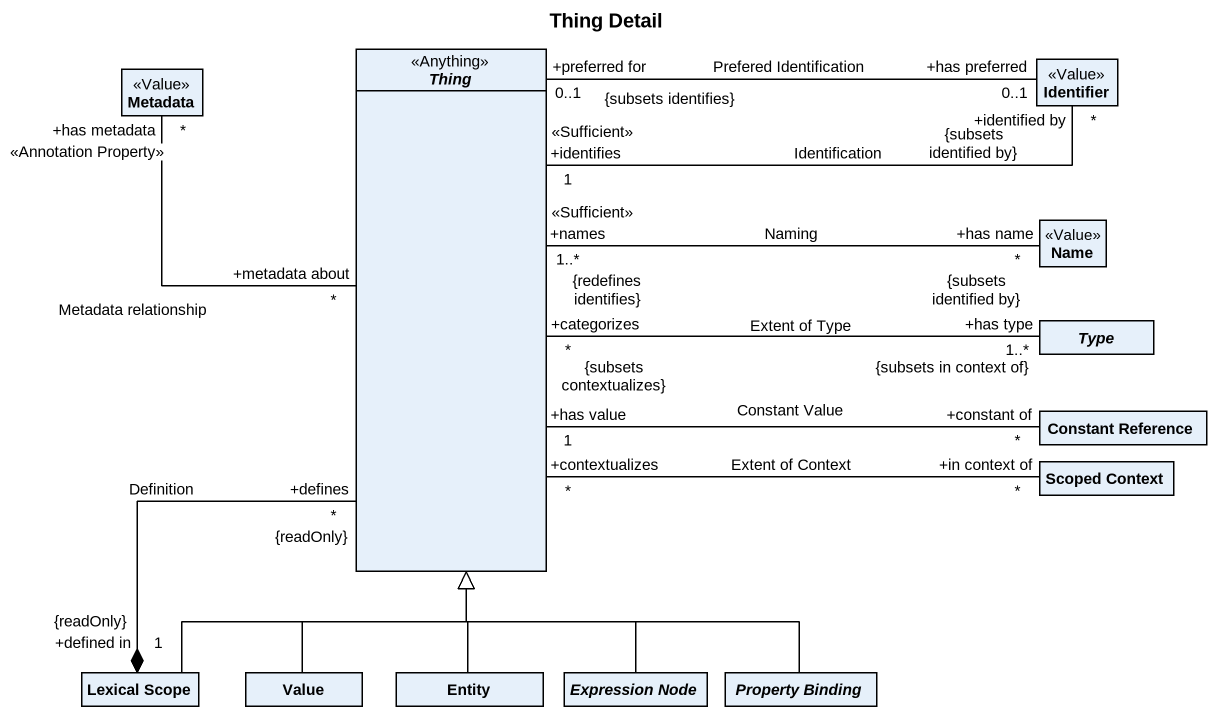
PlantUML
@startuml
title Thing Detail
hide circle
hide empty members
class Metadata <<Value>>
abstract class Thing <<Anything>>
class Identifier <<Value>>
class Name <<Value>>
abstract class Type
class "Constant Reference" as Constant_Reference
class "Scoped Context" as Scoped_Context
class "Lexical Scope" as Lexical_Scope
class Value
class "Entity" as Entity_
abstract class "Expression Node" as Expression_Node
abstract class "Property Binding" as Property_Binding
Metadata "+has metadata\n<<Annotation Property>>\n*" -- "+metadata about\n*" Thing : Metadata relationship
Thing "+preferred for\n0..1\n{subsets identifies}" -right- "+has preferred\n0..1\n{subsets identified by}" Identifier : Prefered Identification
Identifier "+identified by\n*" -left- "+identifies\n<<Sufficient>>\n1" Thing : Identification
Name "+has name\n*\n{subsets identified by}" -left- "+names\n<<Sufficient>>\n1..*\n{redefines identifies}" Thing : Naming
Type "+has type\n1..*\n{subsets in context of}" -left- "+categorizes\n*\n{subsets contextualizes}" Thing : Extent of Type
Constant_Reference "+constant of\n*" -left- "+has value\n1" Thing : Constant Value
Scoped_Context "+in context of\n*" -left- "+contextualizes\n*" Thing : Extent of Context
Lexical_Scope -up-|> Thing
Lexical_Scope "+defined in\n1\n{readOnly}" *-up- "+defines\n*\n{readOnly}" Thing : Definition
Value -up-|> Thing
Entity_ -up-|> Thing
Expression_Node -up-|> Thing
Property_Binding -up-|> Thing
@enduml
